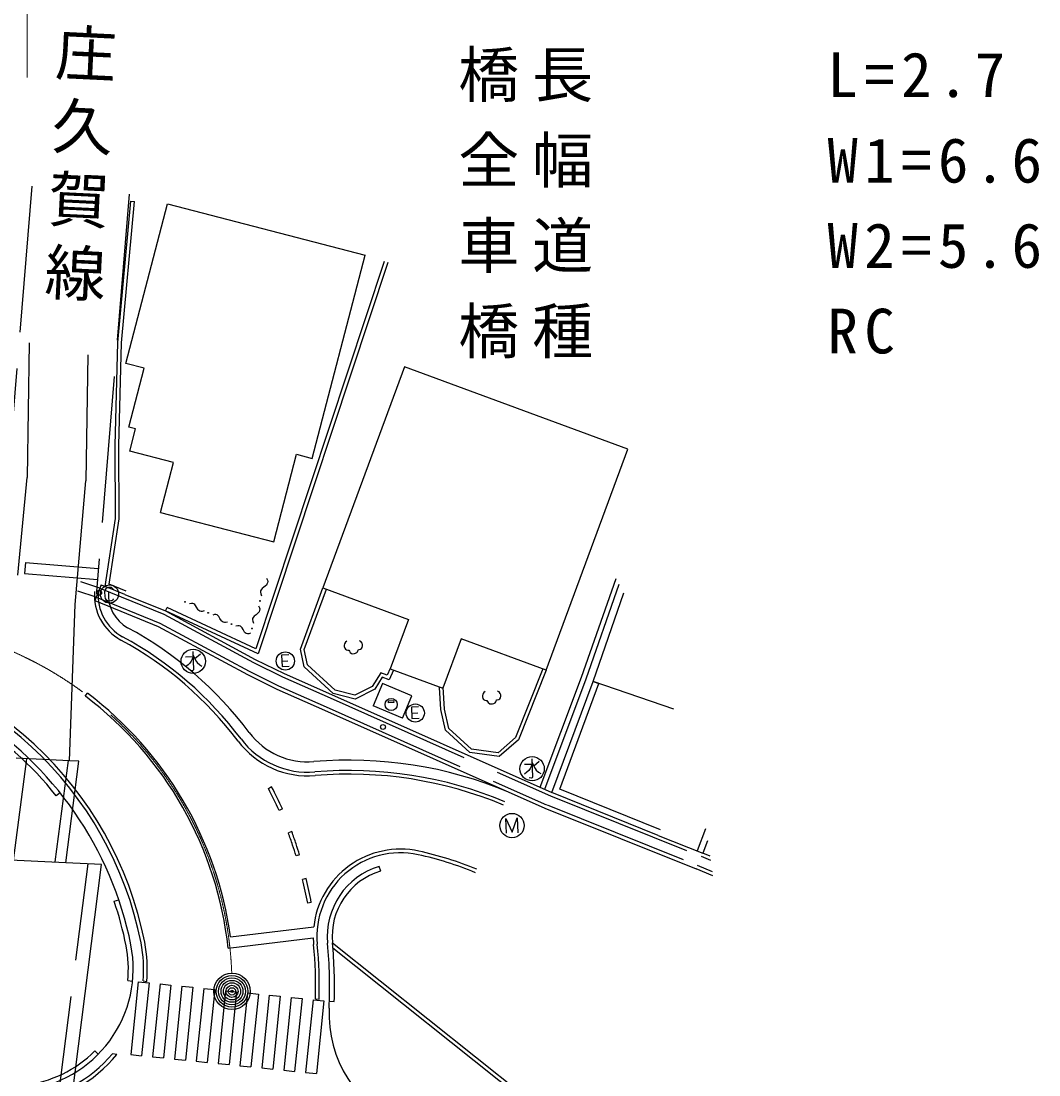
# Model space of a CAD drawing. Units: millimetres, scale not verified. Extents: x 40000 to 680000, y 20000 to 380000.
# Drawn here: x 317734 to 359436, y 275643 to 318830 of the extents above; entities that cross this region are included whole.
import ezdxf

# ---------------------------------------------------------------- set-up
doc = ezdxf.new("R2010")
doc.units = ezdxf.units.MM
doc.header["$LTSCALE"] = 1000
doc.header["$PDMODE"] = 32
doc.header["$PDSIZE"] = 500
doc.linetypes.add('CHAIN', pattern=[18.5, 12, -1.5, 3.5, -1.5])
doc.linetypes.add('DASHED', pattern=[7.5, 6, -1.5])
for name, color, linetype, lineweight in [('M-BGD', 7, 'Continuous', 25), ('M-BGD-EXST', 7, 'Continuous', 25), ('M-BMK', 2, 'CHAIN', 13), ('M-BMK-SRVR', 3, 'Continuous', 25), ('M-STR-HTXT', 7, 'Continuous', 13), ('M-STR-STR1', 1, 'Continuous', 25), ('M-STR-STRC', 7, 'Continuous', 25)]:
    doc.layers.add(name, color=color, linetype=linetype, lineweight=lineweight)
doc.layers.add('M-BMK-HTXT', color=7, linetype='Continuous')
doc.layers.add('M-OTRS', color=6, linetype='Continuous')
doc.styles.add('@ＭＳ ゴシック', font='')
doc.styles.add('ＭＳ ゴシック', font='')
doc.styles.get('@ＭＳ ゴシック').set_extended_font_data('@MS Gothic')
doc.styles.get('ＭＳ ゴシック').set_extended_font_data('MS Gothic')

msp = doc.modelspace()

# ---------------------------------------------------------------- linework, layer by layer
at = {"layer": 'M-BGD', "linetype": 'DASHED'}
for p, q in [((318178, 312067), (316964, 297340)), ((322164, 311738), (320822, 295454)), ((317909, 296639), (317872, 296191)), ((317909, 296639), (320899, 296393)), ((317872, 296191), (320862, 295944)), ((320956, 295592), (320176, 295847)), ((320805, 295222), (320063, 295465)), ((320956, 295592), (323588, 294520)), ((320805, 295222), (323417, 294158)), ((323417, 294158), (327079, 292183)), ((323588, 294520), (327262, 292539)), ((327262, 292539), (328450, 291956)), ((327079, 292183), (328280, 291594)), ((328450, 291956), (330392, 291093)), ((328280, 291594), (330230, 290728)), ((330392, 291093), (339423, 287076)), ((330230, 290728), (339260, 286710)), ((317426, 284435), (317966, 288600)), ((319713, 288520), (317535, 288620)), ((319133, 284377), (319670, 288522)), ((339423, 287076), (345611, 284598)), ((339287, 286706), (345452, 284231)), ((319561, 284337), (316995, 284454)), ((318084, 265472), (320483, 284295)), ((346056, 283970), (345452, 284231)), ((345990, 284434), (345611, 284598))]:
    msp.add_line(p, q, dxfattribs=at)
at = {"layer": 'M-BGD'}
for p, q in [((321692, 305655), (322233, 311453)), ((321842, 305647), (322382, 311439)), ((322233, 311453), (322382, 311439)), ((322031, 304798), (323727, 311341)), ((323727, 311341), (331827, 309240)), ((329666, 300908), (331827, 309240)), ((332616, 308979), (327357, 293101)), ((332759, 308932), (327446, 292894)), ((321585, 301435), (321692, 305655)), ((321735, 301434), (321842, 305647)), ((322775, 304605), (322031, 304798)), ((322148, 302187), (322775, 304605)), ((333444, 304662), (330100, 295602)), ((342587, 301288), (333444, 304662)), ((322422, 302116), (322148, 302187)), ((322186, 301207), (322422, 302116)), ((321597, 298444), (321585, 301435)), ((321747, 298433), (321735, 301434)), ((323978, 300742), (322186, 301207)), ((328085, 297488), (329016, 301076)), ((329016, 301076), (329666, 300908)), ((339243, 292228), (342587, 301288)), ((323446, 298691), (323978, 300742)), ((321184, 295661), (321597, 298444)), ((321349, 295756), (321747, 298433)), ((323446, 298691), (328085, 297488)), ((340701, 291948), (342111, 295991)), ((321013, 295731), (320749, 295083)), ((321013, 295731), (321184, 295661)), ((321986, 295334), (321184, 295661)), ((322043, 295473), (321349, 295756)), ((329179, 293091), (330100, 295602)), ((329334, 293081), (330241, 295550)), ((330100, 295602), (333602, 294310)), ((340889, 291877), (342240, 295753)), ((341169, 291772), (342425, 295402)), ((320749, 295083), (323353, 294022)), ((321986, 295334), (323652, 294656)), ((323652, 294667), (323715, 294803)), ((327446, 292894), (323652, 294667)), ((323652, 294656), (327330, 292672)), ((327357, 293101), (323715, 294803)), ((333602, 294310), (332855, 292286)), ((323353, 294022), (327010, 292050)), ((335759, 293514), (335012, 291490)), ((339243, 292228), (335759, 293514)), ((329337, 292371), (329179, 293091)), ((329473, 292449), (329334, 293081)), ((327330, 292672), (328513, 292092)), ((330597, 291413), (329473, 292449)), ((327010, 292050), (328217, 291458)), ((328513, 292092), (330453, 291230)), ((330523, 291277), (329337, 292371)), ((332467, 292125), (332118, 291561)), ((332738, 292028), (332467, 292125)), ((332859, 292296), (332738, 292028)), ((332996, 292234), (332818, 291840)), ((332855, 292286), (335012, 291490)), ((339104, 292283), (337991, 289465)), ((339243, 292228), (338117, 289376)), ((339004, 287431), (340701, 291948)), ((332118, 291561), (331410, 291203)), ((332548, 291685), (332160, 290763)), ((332531, 291943), (332223, 291446)), ((332818, 291840), (332531, 291943)), ((333750, 291179), (332548, 291685)), ((334934, 290613), (334876, 291517)), ((335083, 290634), (335026, 291527)), ((339191, 287360), (340889, 291877)), ((339484, 287213), (341169, 291772)), ((339802, 287353), (341404, 291685)), ((344474, 290629), (341169, 291772)), ((341169, 291772), (341404, 291685)), ((328217, 291458), (330169, 290591)), ((330453, 291230), (339484, 287213)), ((331427, 291044), (330523, 291277)), ((331410, 291203), (330597, 291413)), ((332223, 291446), (331427, 291044)), ((333363, 290258), (333750, 291179)), ((333363, 290258), (332160, 290763)), ((330169, 290591), (339199, 286573)), ((335118, 289767), (334934, 290613)), ((335255, 289846), (335083, 290634)), ((336192, 288993), (335255, 289846)), ((336125, 288851), (335118, 289767)), ((337991, 289465), (337278, 288844)), ((338117, 289376), (337325, 288686)), ((337278, 288844), (336192, 288993)), ((337325, 288686), (336125, 288851)), ((319332, 287208), (319176, 287083)), ((343835, 285454), (339484, 287213)), ((343928, 285686), (339802, 287353)), ((339199, 286573), (345393, 284093)), ((345771, 285726), (345436, 284822)), ((343835, 285454), (345671, 284735)), ((345859, 285243), (345671, 284735)), ((345963, 284609), (345671, 284735)), ((332467, 283999), (332409, 284191)), ((346079, 283796), (345393, 284093)), ((321547, 282759), (321736, 282824)), ((330491, 281056), (338306, 274828)), ((330509, 280849), (338247, 274683)), ((322104, 279507), (322303, 279486)), ((330367, 278659), (330567, 278652)), ((320750, 276630), (320893, 276489))]:
    msp.add_line(p, q, dxfattribs=at)
for points in [[(327792, 295998), (327827, 295918), (327839, 295865), (327834, 295806), (327809, 295752), (327784, 295716), (327686, 295632), (327610, 295571), (327569, 295522), (327548, 295482), (327538, 295427), (327551, 295365), (327585, 295282)], [(325237, 294657), (325160, 294638), (325112, 294635), (325060, 294649), (325016, 294679), (324988, 294707), (324927, 294806), (324885, 294882), (324848, 294926), (324815, 294951), (324768, 294968), (324711, 294965), (324633, 294948)], [(327466, 294870), (327500, 294790), (327513, 294738), (327508, 294678), (327483, 294624), (327457, 294589), (327360, 294504), (327284, 294443), (327242, 294394), (327222, 294354), (327212, 294299), (327224, 294237), (327258, 294154)], [(326188, 294200), (326111, 294181), (326063, 294178), (326011, 294191), (325967, 294221), (325939, 294249), (325879, 294349), (325836, 294425), (325799, 294469), (325767, 294493), (325719, 294510), (325663, 294508), (325584, 294490)], [(327139, 293743), (327063, 293724), (327014, 293721), (326962, 293734), (326918, 293764), (326891, 293792), (326830, 293891), (326788, 293967), (326750, 294012), (326718, 294036), (326671, 294053), (326614, 294051), (326535, 294033)]]:
    msp.add_lwpolyline(points, dxfattribs=at)
for centre, radius in [((320934, 295398), 100), ((324452, 295035), 15.8), ((327523, 295068), 17.6), ((325403, 294577), 15.8), ((326354, 294120), 15.8), ((327196, 293940), 17.6), ((332560, 289903), 100)]:
    msp.add_circle(centre, radius, dxfattribs=at)
for centre, radius, start, end in [((322815, 295289), 1500, 175.286, 241.4762), ((314697, 280353), 15500, 36.9484, 61.4762), ((308011, 278148), 14300, 38.6671, 58.2436), ((308011, 278148), 14500, 11.2195, 58.2436), ((329482, 291473), 3000, 216.9484, 274.8392), ((331169, 271544), 17000, 67.3887, 94.8392), ((333278, 281320), 3000, 106.8503, 185.4033), ((333278, 281320), 2800, 106.8503, 185.4033), ((308011, 278148), 14300, 11.2195, 18.8107), ((317329, 279997), 5000, 276.379, 11.2195), ((317329, 279997), 4800, 354.1403, 11.2195), ((311376, 279248), 19000, 357.3711, 5.4033), ((311376, 279248), 19200, 358.2226, 5.4033), ((335351, 278147), 5000, 177.3711, 246.7988), ((317329, 279997), 4800, 276.379, 315.4581)]:
    msp.add_arc(centre, radius, start, end, dxfattribs=at)
at = {"layer": 'M-BGD-EXST'}
for p, q in [((325079, 292890), (324859, 292694)), ((328416, 292598), (328663, 292608)), ((333737, 290467), (333984, 290476)), ((338965, 288487), (338746, 288290))]:
    msp.add_line(p, q, dxfattribs=at)
for points in [[(321515, 295534), (321499, 295569), (321472, 295595), (321435, 295614), (321392, 295623), (321319, 295620), (321261, 295607), (321203, 295563), (321169, 295509), (321157, 295434), (321164, 295250), (321183, 295172), (321213, 295126), (321268, 295089), (321337, 295077), (321408, 295080), (321462, 295088), (321489, 295106), (321514, 295131), (321525, 295158)], [(331084, 293412), (331027, 293380), (330985, 293311), (330974, 293252), (330976, 293194), (330992, 293134), (331024, 293093), (331068, 293064), (331128, 293054), (331156, 293055), (331183, 293011), (331215, 292959), (331275, 292917), (331333, 292906), (331389, 292908), (331436, 292923), (331493, 292956), (331519, 292987), (331533, 293025), (331555, 293071), (331585, 293072), (331643, 293087), (331685, 293119), (331713, 293163), (331726, 293224), (331723, 293282), (331706, 293339), (331658, 293405), (331599, 293433)], [(324770, 292995), (324800, 292249), (324783, 292225), (324761, 292209), (324663, 292223)], [(324775, 292858), (324905, 292606), (324953, 292540), (325052, 292451), (325137, 292392)], [(328699, 292853), (328406, 292842), (328425, 292385), (328717, 292396)], [(324473, 292776), (324778, 292788), (324742, 292684), (324705, 292603), (324651, 292523), (324574, 292447), (324470, 292365)], [(336745, 291352), (336688, 291320), (336646, 291250), (336635, 291192), (336637, 291134), (336653, 291074), (336684, 291032), (336729, 291004), (336789, 290993), (336817, 290994), (336844, 290951), (336876, 290899), (336935, 290857), (336994, 290846), (337050, 290848), (337097, 290863), (337153, 290895), (337180, 290926), (337194, 290965), (337216, 291010), (337246, 291012), (337304, 291027), (337346, 291059), (337374, 291103), (337387, 291164), (337384, 291222), (337367, 291279), (337319, 291345), (337260, 291372)], [(334020, 290722), (333727, 290710), (333746, 290253), (334038, 290265)], [(338656, 288592), (338686, 287845), (338669, 287822), (338647, 287806), (338549, 287820)], [(338360, 288373), (338664, 288385), (338628, 288281), (338592, 288199), (338537, 288120), (338460, 288044), (338356, 287962)], [(338662, 288455), (338792, 288202), (338839, 288137), (338938, 288048), (339023, 287989)], [(337622, 285549), (337598, 286158), (337856, 285586), (338065, 286177), (338089, 285568)]]:
    msp.add_lwpolyline(points, dxfattribs=at)
msp.add_lwpolyline([(332786, 290979), (332999, 290987), (333003, 290902), (332789, 290894)], close=True, dxfattribs=at)
for centre, radius in [((321357, 295350), 373), ((324786, 292593), 498), ((328562, 292604), 373), ((332900, 290821), 249), ((333883, 290472), 373), ((338672, 288190), 498), ((337845, 285863), 498)]:
    msp.add_circle(centre, radius, dxfattribs=at)
at = {"layer": 'M-BMK'}
msp.add_arc((311376, 279248), 15000, 2.1791, 83.0281, dxfattribs=at)
at = {"layer": 'M-BMK-SRVR'}
for radius in [750, 650, 550, 450, 350, 250, 150, 50]:
    msp.add_circle((326375, 279068), radius, dxfattribs=at)
at = {"layer": 'M-OTRS'}
msp.add_point((326375, 279068), dxfattribs=at)
at = {"layer": 'M-STR-HTXT'}
msp.add_line((317979, 340640), (317979, 316521), dxfattribs=at)
at = {"layer": 'M-STR-STR1'}
for p, q in [((318070, 305647), (317989, 300125)), ((320463, 305155), (320387, 299991)), ((317599, 296125), (317989, 300125)), ((319946, 294916), (320387, 299991)), ((319713, 288520), (319946, 294916)), ((319561, 284337), (320101, 288502)), ((320101, 288502), (319713, 288520)), ((318629, 265402), (321035, 284270)), ((321035, 284270), (319561, 284337))]:
    msp.add_line(p, q, dxfattribs=at)
at = {"layer": 'M-STR-STRC'}
for p, q in [((320366, 291161), (320457, 291281)), ((328000, 287445), (327867, 287374)), ((328443, 286543), (328306, 286481)), ((328824, 285613), (328684, 285561)), ((329145, 284661), (329001, 284617)), ((329411, 283693), (329266, 283657)), ((329625, 282712), (329478, 282684)), ((326311, 281296), (329725, 281712)), ((326217, 280831), (329704, 281256)), ((322533, 279463), (322227, 276478)), ((322533, 279463), (322981, 279417)), ((322731, 279493), (322880, 279477)), ((322981, 279417), (322674, 276432)), ((323428, 279371), (323122, 276386)), ((323428, 279371), (323876, 279325)), ((323876, 279325), (323570, 276340)), ((324324, 279279), (324017, 276294)), ((324324, 279279), (324771, 279233)), ((324771, 279233), (324465, 276249)), ((325219, 279187), (324913, 276203)), ((325219, 279187), (325666, 279141)), ((325666, 279141), (325360, 276157)), ((326114, 279095), (325808, 276111)), ((326114, 279095), (326562, 279049)), ((326562, 279049), (326256, 276065)), ((327009, 279003), (326703, 276019)), ((327009, 279003), (327457, 278957)), ((327457, 278957), (327151, 275973)), ((327905, 278911), (327598, 275927)), ((327905, 278911), (328352, 278865)), ((328352, 278865), (328046, 275881)), ((328800, 278819), (328494, 275835)), ((328800, 278819), (329248, 278773)), ((329248, 278773), (328941, 275789)), ((329695, 278727), (329389, 275743)), ((329695, 278727), (330143, 278682)), ((329795, 278768), (329944, 278752)), ((330143, 278682), (329837, 275697)), ((321660, 276486), (321481, 276505)), ((322227, 276478), (322674, 276432)), ((323122, 276386), (323570, 276340)), ((324017, 276294), (324465, 276249)), ((324913, 276203), (325360, 276157)), ((325808, 276111), (326256, 276065)), ((326703, 276019), (327151, 275973)), ((327598, 275927), (328046, 275881)), ((328494, 275835), (328941, 275789)), ((329389, 275743), (329837, 275697))]:
    msp.add_line(p, q, dxfattribs=at)
for centre, radius, start, end in [((322815, 295289), 2075, 175.286, 241.4762), ((322815, 295289), 1925, 175.286, 241.4762), ((314697, 280353), 14925, 36.9484, 61.4762), ((314697, 280353), 15075, 36.9484, 61.4762), ((308011, 278148), 14925, 11.2195, 83.0281), ((308011, 278148), 15075, 11.2195, 83.0281), ((311376, 279248), 14925, 6.0896, 52.9597), ((311376, 279248), 15075, 7.8086, 52.9597), ((329482, 291473), 3425, 216.9484, 274.8392), ((329482, 291473), 3575, 216.9484, 274.8392), ((331169, 271544), 16575, 67.3207, 94.8392), ((331169, 271544), 16425, 67.3207, 94.8392), ((314697, 280353), 14925, 24.242, 28.0625), ((314697, 280353), 15075, 24.242, 28.0625), ((314697, 280353), 14925, 18.405, 20.4216), ((314697, 280353), 15075, 18.405, 20.4216), ((311376, 279248), 18425, 16.9426, 18.405), ((311376, 279248), 18575, 16.9426, 18.405), ((333278, 281320), 3575, 77.8232, 173.6915), ((333278, 281320), 3425, 77.8232, 185.4033), ((331169, 271544), 13425, 67.3207, 77.8232), ((331169, 271544), 13575, 67.3207, 77.8232), ((311376, 279248), 18425, 10.7477, 13.8451), ((311376, 279248), 18575, 10.7477, 13.8451), ((333278, 281320), 3575, 181.011, 185.4033), ((317329, 279997), 5425, 354.6684, 11.2195), ((317329, 279997), 5575, 354.6542, 11.2195), ((311376, 279248), 18425, 358.5062, 5.4033), ((311376, 279248), 18575, 358.4709, 5.4033), ((317329, 279997), 5425, 276.379, 319.9314), ((317329, 279997), 5575, 276.379, 320.973)]:
    msp.add_arc(centre, radius, start, end, dxfattribs=at)

# ---------------------------------------------------------------- texts
at = {"layer": 'M-BMK-HTXT', "insert": (320000, 333807), "char_height": 1833, "attachment_point": 7, "rotation": 267.233, "style": '@ＭＳ ゴシック'}
msp.add_mtext('\\T1.2;町道\u3000安下庄久賀線', dxfattribs=at)
at = {"layer": 'M-STR-HTXT', "char_height": 1833, "attachment_point": 7, "style": 'ＭＳ ゴシック'}
for s, insert in [('\\T1.21;橋長\u3000\u3000\u3000L=2.7', (335646, 315510)), ('\\T1.21;全幅\u3000\u3000\u3000W1=6.6', (335646, 312010)), ('\\T1.21;車道\u3000\u3000\u3000W2=5.6', (335646, 308510)), ('\\T1.21;橋種\u3000\u3000\u3000RC', (335646, 305010))]:
    msp.add_mtext(s, dxfattribs=dict(at, insert=insert))

doc.saveas('drawing.dxf')
